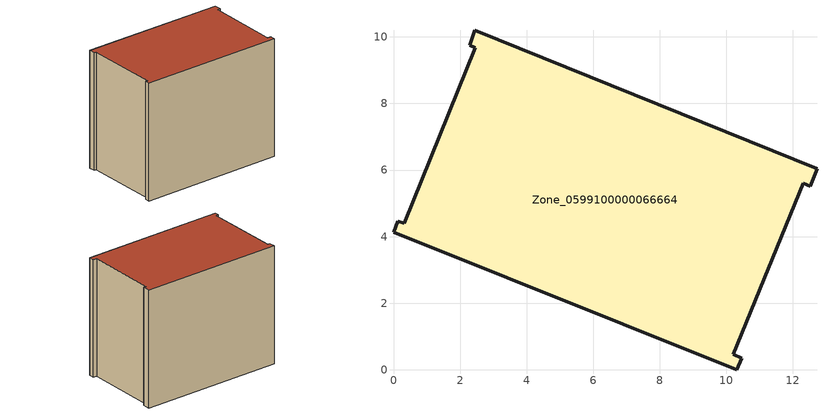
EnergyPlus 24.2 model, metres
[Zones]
Zone_0599100000066664
 floor ground (C_G): 2.44,10.2 12.72,6.04 12.51,5.52 12.3,5.6 10.2,0.47 10.45,0.35 10.31,0 0,4.13 0.13,4.47 0.33,4.4 2.45,9.68 2.29,9.75 z0
 wall outside (C_F): 10.31,0 10.45,0.35 10.2,0.47 12.3,5.6 12.51,5.52 12.72,6.04 2.44,10.2 2.29,9.75 2.45,9.68 0.33,4.4 0.13,4.47 0,4.13 10.31,0 z0:9.09
 roof outside (C_R): 2.45,9.68 0.33,4.4 0.13,4.47 0,4.13 10.31,0 10.45,0.35 10.2,0.47 12.3,5.6 12.51,5.52 12.72,6.04 2.44,10.2 2.29,9.75 z9.09
[BUILDING]
Pand.0599100000066664: North Axis=0; Terrain=City; Loads Convergence Tolerance Value=0.04; Temperature Convergence Tolerance Value=0.4; Solar Distribution=FullExterior; Maximum Number of Warmup Days=25; Minimum Number of Warmup Days=1
[Site:Location]
Rotterdam.The.Hague.AP_ZH_NLD Design_Conditions: Latitude=51.96; Longitude=4.45; Time Zone=1; Elevation=-4.5
[SITE:GROUNDTEMPERATURE:BUILDINGSURFACE]
18, 18, 18, 18, 18, 18, 18, 18, 18, 18, 18, 18
[MATERIAL] Thermal Absorptance=0.9; Solar Absorptance=0.7; Visible Absorptance=0.7
Name | Roughness | Thickness | Conductivity | Density | Specific Heat
G.TI.1946-1964 | MediumSmooth | 0.15 | 1 | 540 | 1210
F.TI.1946-1964 | Rough | 0.3 | 0.857143 | 1920 | 840
R.TI.1946-1964 | MediumRough | 0.2 | 0.277778 | 1500 | 1000
[CONSTRUCTION]
C_G: G.TI.1946-1964
C_F: F.TI.1946-1964
C_R: R.TI.1946-1964
[ZONE]
Zone_0599100000066664: Type=1; Multiplier=1; Ceiling Height=Autocalculate; Volume=Autocalculate; Floor Area=autocalculate; Part of Total Floor Area=Yes
[ZONEINFILTRATION:DESIGNFLOWRATE]
Infil_Zone_0599100000066664: Zone or ZoneList or Space or SpaceList=Zone_0599100000066664; Schedule=AlwaysOn; Design Flow Rate Calculation Method=Flow/Area; Flow Rate per Floor Area=0.003; Constant Term Coefficient=1; Temperature Term Coefficient=0; Velocity Term Coefficient=0; Velocity Squared Term Coefficient=0
[HVACTEMPLATE:ZONE:IDEALLOADSAIRSYSTEM]
Zone_0599100000066664: Maximum Heating Supply Air Temperature=50; Minimum Cooling Supply Air Temperature=13; Maximum Heating Supply Air Humidity Ratio=0.0156; Minimum Cooling Supply Air Humidity Ratio=0.0077; Heating Limit=NoLimit; Cooling Limit=NoLimit; Dehumidification Control Type=ConstantSensibleHeatRatio; Cooling Sensible Heat Ratio=0.7; Dehumidification Setpoint=60; Humidification Control Type=None; Humidification Setpoint=30; Outdoor Air Method=None; Outdoor Air Flow Rate per Person=0.00944; Outdoor Air Flow Rate per Zone Floor Area=0; Outdoor Air Flow Rate per Zone=0; Demand Controlled Ventilation Type=None; Outdoor Air Economizer Type=NoEconomizer; Heat Recovery Type=None; Sensible Heat Recovery Effectiveness=0.7; Latent Heat Recovery Effectiveness=0.65
[ZONECONTROL:THERMOSTAT]
ThermostatControl_Zone_0599100000066664: Zone or ZoneList=Zone_0599100000066664; Control Type Schedule=DualSetpointControlType; Control 1=Thermostat_Zone_0599100000066664; Temperature Difference Between Cutout And Setpoint=0
[THERMOSTATSETPOINT:DUALSETPOINT]
Thermostat_Zone_0599100000066664: Heating Setpoint Temperature Schedule=HeatingSetpoint_Zone_0599100000066664; Cooling Setpoint Temperature Schedule=CoolingSetpoint_Zone_0599100000066664
[SCHEDULE:COMPACT]
HeatingSetpoint_Zone_0599100000066664: Through: 12/31, For: AllDays, Until: 24:00, 21
CoolingSetpoint_Zone_0599100000066664: Through: 12/31, For: AllDays, Until: 24:00, 24
DualSetpointControlType: Through: 12/31, For: AllDays, Until: 24:00, 4
AlwaysOn: Through: 12/31, For: AllDays, Until: 24:00, 1
